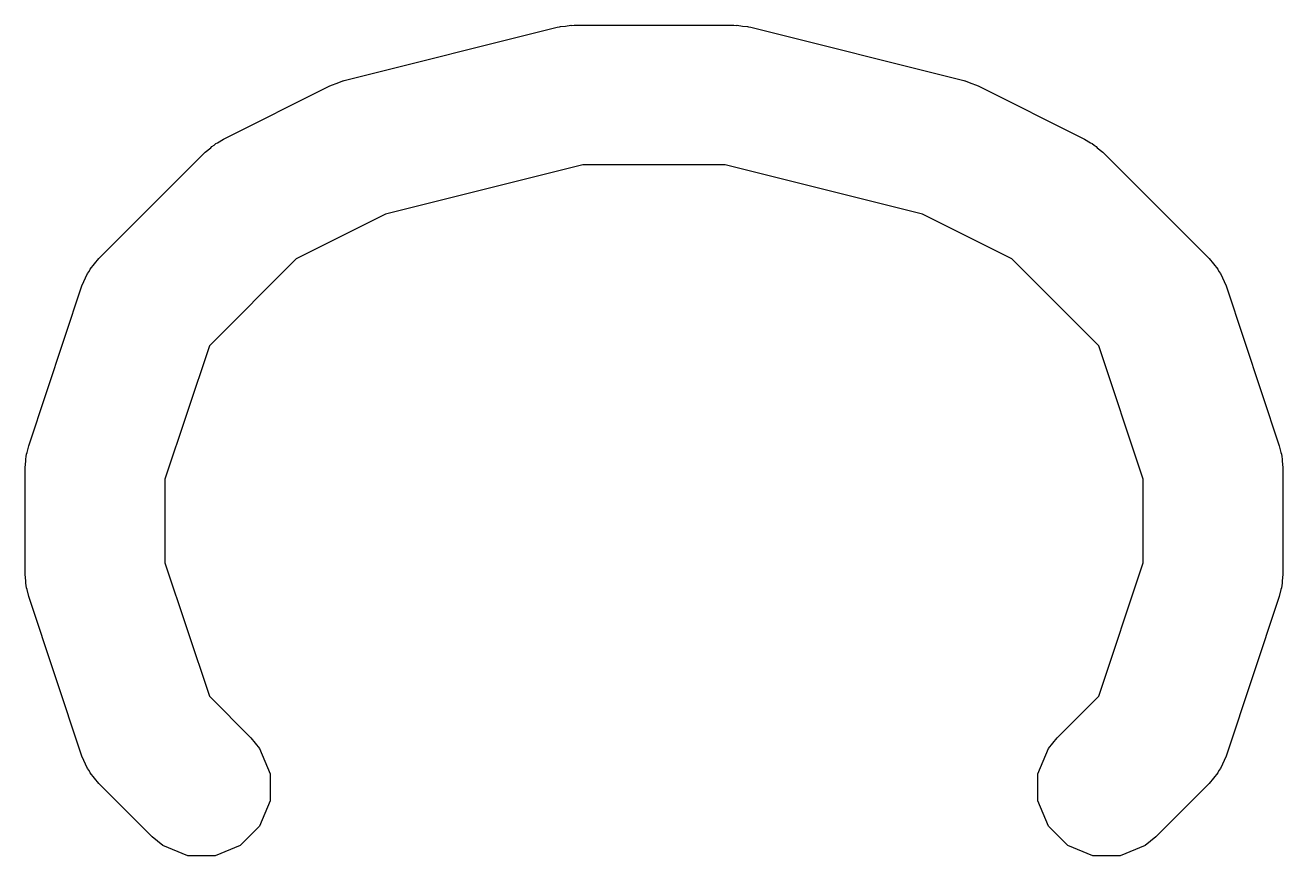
# Model space of a CAD drawing. Extents: x 4.93 to 6.58, y -5.82 to -4.17.
# Drawn here: x 6.5078 to 6.5609, y -5.4422 to -5.4071 of the extents above; entities that cross this region are included whole.
import ezdxf

# ---------------------------------------------------------------- set-up
doc = ezdxf.new("R2010")
doc.units = 0
doc.header["$MEASUREMENT"] = 0
doc.layers.add('BLACK', color=7, linetype='CONTINUOUS')

msp = doc.modelspace()

# ---------------------------------------------------------------- linework, layer by layer
at = {"layer": 'BLACK', "linetype": 'CONTINUOUS'}
for p, q in [((6.521255, -5.409396), (6.530253, -5.407147)), ((6.530253, -5.407147), (6.530353, -5.407132)), ((6.530353, -5.407132), (6.530394, -5.407115)), ((6.530394, -5.407115), (6.53061, -5.407094)), ((6.53061, -5.407094), (6.530826, -5.407062)), ((6.530826, -5.407062), (6.530869, -5.407068)), ((6.530869, -5.407068), (6.53097, -5.407059)), ((6.53097, -5.407059), (6.537719, -5.407059)), ((6.537719, -5.407059), (6.537819, -5.407068)), ((6.537819, -5.407068), (6.537862, -5.407062)), ((6.537862, -5.407062), (6.538078, -5.407094)), ((6.538078, -5.407094), (6.538295, -5.407115)), ((6.538295, -5.407115), (6.538335, -5.407132)), ((6.538335, -5.407132), (6.538435, -5.407147)), ((6.538435, -5.407147), (6.547434, -5.409396)), ((6.520709, -5.409591), (6.520951, -5.409505)), ((6.520951, -5.409505), (6.521191, -5.409413)), ((6.521191, -5.409413), (6.521212, -5.409412)), ((6.521212, -5.409412), (6.521255, -5.409396)), ((6.547434, -5.409396), (6.547476, -5.409412)), ((6.547476, -5.409412), (6.547498, -5.409413)), ((6.547498, -5.409413), (6.547737, -5.409505)), ((6.547737, -5.409505), (6.547979, -5.409591)), ((6.516151, -5.41187), (6.52065, -5.40962)), ((6.52065, -5.40962), (6.520692, -5.409604)), ((6.520692, -5.409604), (6.520709, -5.409591)), ((6.547979, -5.409591), (6.547996, -5.409604)), ((6.547996, -5.409604), (6.548038, -5.40962)), ((6.548038, -5.40962), (6.552538, -5.41187)), ((6.51561, -5.412237), (6.515661, -5.412178)), ((6.515661, -5.412178), (6.51575, -5.412122)), ((6.51575, -5.412122), (6.515831, -5.412056)), ((6.515831, -5.412056), (6.515903, -5.412026)), ((6.515903, -5.412026), (6.516151, -5.41187)), ((6.552538, -5.41187), (6.552785, -5.412026)), ((6.552785, -5.412026), (6.552858, -5.412056)), ((6.552858, -5.412056), (6.552939, -5.412122)), ((6.552939, -5.412122), (6.553027, -5.412178)), ((6.553027, -5.412178), (6.553079, -5.412237)), ((6.510884, -5.416922), (6.515383, -5.412423)), ((6.515383, -5.412423), (6.51561, -5.412237)), ((6.553079, -5.412237), (6.553305, -5.412423)), ((6.553305, -5.412423), (6.557804, -5.416922)), ((6.531333, -5.412964), (6.523001, -5.415047)), ((6.537355, -5.412964), (6.531333, -5.412964)), ((6.545687, -5.415047), (6.537355, -5.412964)), ((6.523001, -5.415047), (6.51922, -5.416937)), ((6.549468, -5.416937), (6.545687, -5.415047)), ((6.510517, -5.41737), (6.510884, -5.416922)), ((6.51922, -5.416937), (6.515553, -5.420605)), ((6.553136, -5.420605), (6.549468, -5.416937)), ((6.557804, -5.416922), (6.558172, -5.41737)), ((6.510407, -5.417548), (6.510476, -5.417468)), ((6.510476, -5.417468), (6.510517, -5.41737)), ((6.558172, -5.41737), (6.558212, -5.417468)), ((6.558212, -5.417468), (6.558282, -5.417548)), ((6.510171, -5.418076), (6.510407, -5.417548)), ((6.558282, -5.417548), (6.558518, -5.418076)), ((6.507921, -5.424826), (6.510171, -5.418076)), ((6.558518, -5.418076), (6.560767, -5.424826)), ((6.515553, -5.420605), (6.513675, -5.426238)), ((6.555013, -5.426238), (6.553136, -5.420605)), ((6.507856, -5.425111), (6.507921, -5.424826)), ((6.560767, -5.424826), (6.560832, -5.425111)), ((6.507769, -5.425759), (6.507798, -5.425468)), ((6.507793, -5.42539), (6.507816, -5.425288)), ((6.507798, -5.425468), (6.507793, -5.42539)), ((6.507816, -5.425288), (6.507826, -5.425183)), ((6.507826, -5.425183), (6.507856, -5.425111)), ((6.560832, -5.425111), (6.560862, -5.425183)), ((6.560862, -5.425183), (6.560873, -5.425288)), ((6.560873, -5.425288), (6.560896, -5.42539)), ((6.560896, -5.42539), (6.56089, -5.425468)), ((6.56089, -5.425468), (6.560919, -5.425759)), ((6.507769, -5.430259), (6.507769, -5.425759)), ((6.560919, -5.425759), (6.560919, -5.430259)), ((6.513675, -5.426238), (6.513675, -5.42978)), ((6.555013, -5.42978), (6.555013, -5.426238)), ((6.507798, -5.43055), (6.507769, -5.430259)), ((6.513675, -5.42978), (6.515553, -5.435413)), ((6.553136, -5.435413), (6.555013, -5.42978)), ((6.560919, -5.430259), (6.56089, -5.43055)), ((6.507793, -5.430628), (6.507798, -5.43055)), ((6.507816, -5.43073), (6.507793, -5.430628)), ((6.507826, -5.430835), (6.507816, -5.43073)), ((6.560873, -5.43073), (6.560862, -5.430835)), ((6.560896, -5.430628), (6.560873, -5.43073)), ((6.56089, -5.43055), (6.560896, -5.430628)), ((6.507856, -5.430907), (6.507826, -5.430835)), ((6.507921, -5.431192), (6.507856, -5.430907)), ((6.510171, -5.437942), (6.507921, -5.431192)), ((6.560767, -5.431192), (6.558518, -5.437942)), ((6.560832, -5.430907), (6.560767, -5.431192)), ((6.560862, -5.430835), (6.560832, -5.430907)), ((6.515553, -5.435413), (6.517309, -5.43717)), ((6.551379, -5.43717), (6.553136, -5.435413)), ((6.517309, -5.43717), (6.517677, -5.437617)), ((6.551012, -5.437617), (6.551379, -5.43717)), ((6.517677, -5.437617), (6.518118, -5.438682)), ((6.550571, -5.438682), (6.551012, -5.437617)), ((6.510407, -5.43847), (6.510171, -5.437942)), ((6.558518, -5.437942), (6.558282, -5.43847)), ((6.510476, -5.43855), (6.510407, -5.43847)), ((6.510517, -5.438648), (6.510476, -5.43855)), ((6.510884, -5.439096), (6.510517, -5.438648)), ((6.518118, -5.438682), (6.518118, -5.439834)), ((6.550571, -5.439834), (6.550571, -5.438682)), ((6.558172, -5.438648), (6.557804, -5.439096)), ((6.558212, -5.43855), (6.558172, -5.438648)), ((6.558282, -5.43847), (6.558212, -5.43855)), ((6.513134, -5.441346), (6.510884, -5.439096)), ((6.557804, -5.439096), (6.555555, -5.441346)), ((6.518118, -5.439834), (6.517677, -5.440898)), ((6.551012, -5.440898), (6.550571, -5.439834)), ((6.517677, -5.440898), (6.516862, -5.441713)), ((6.551826, -5.441713), (6.551012, -5.440898)), ((6.513581, -5.441713), (6.513134, -5.441346)), ((6.555555, -5.441346), (6.555107, -5.441713)), ((6.514646, -5.442154), (6.513581, -5.441713)), ((6.516862, -5.441713), (6.515798, -5.442154)), ((6.552891, -5.442154), (6.551826, -5.441713)), ((6.555107, -5.441713), (6.554043, -5.442154)), ((6.515798, -5.442154), (6.514646, -5.442154)), ((6.554043, -5.442154), (6.552891, -5.442154))]:
    msp.add_line(p, q, dxfattribs=at)

doc.saveas('drawing.dxf')
